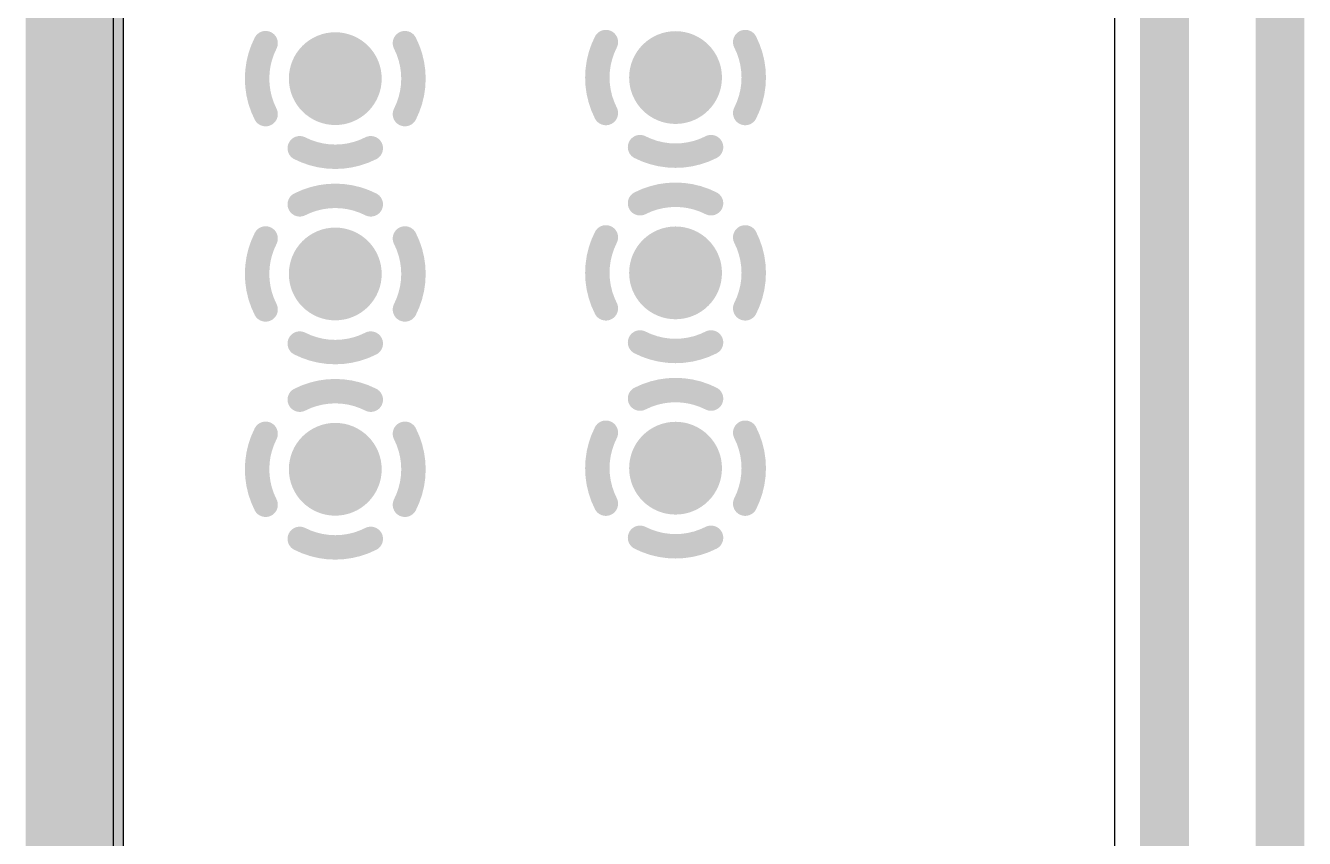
# Model space of a CAD drawing. Header units: millimetres. Extents: x 6.83 to 16.18, y 4.59 to 12.3.
# Drawn here: x 7.089 to 7.612, y 7.302 to 7.635 of the extents above; entities that cross this region are included whole.
import ezdxf

# ---------------------------------------------------------------- set-up
doc = ezdxf.new("R2010")
doc.units = ezdxf.units.MM
doc.header["$MEASUREMENT"] = 0
for name, color, linetype in [('BottomLayer', 5, 'Continuous'), ('BottomSolder', 6, 'Continuous'), ('InternalPlane1', 76, 'Continuous'), ('InternalPlane2', 16, 'Continuous'), ('KeepOutLayer', 6, 'Continuous'), ('Mechanical1', 6, 'Continuous'), ('MultiLayer', 9, 'Continuous'), ('TopLayer', 1, 'Continuous'), ('TopSolder', 216, 'Continuous'), ('ViaHoleLayer', 16, 'Continuous')]:
    doc.layers.add(name, color=color, linetype=linetype)

msp = doc.modelspace()

# ---------------------------------------------------------------- linework, layer by layer
at = {"layer": 'BottomLayer'}
for p, q in [((7.53436, 8.87418), (7.53436, 6.40373)), ((7.12465, 4.85627), (7.12465, 7.99131))]:
    msp.add_line(p, q, dxfattribs=at)
at = {"layer": 'BottomLayer', "const_width": 0.02}
for points in [[(7.60202, 6.28046), (7.60202, 8.93332)], [(7.55475, 6.38981), (7.55475, 8.88866)]]:
    msp.add_lwpolyline(points, dxfattribs=at)
at = {"layer": 'BottomLayer', "const_width": 0.015}
for points in [[(7.20789, 7.61344, 1), (7.22289, 7.61344, 1)], [(7.34715, 7.61389, 1), (7.36215, 7.61389, 1)], [(7.20789, 7.53344, 1), (7.22289, 7.53344, 1)], [(7.34715, 7.53389, 1), (7.36215, 7.53389, 1)], [(7.34715, 7.45389, 1), (7.36215, 7.45389, 1)], [(7.20789, 7.45344, 1), (7.22289, 7.45344, 1)]]:
    msp.add_lwpolyline(points, format="xyb", close=True, dxfattribs=at)
at = {"layer": 'BottomSolder', "const_width": 0.019}
for points in [[(7.20589, 7.61344, 1), (7.22489, 7.61344, 1)], [(7.34515, 7.61389, 1), (7.36415, 7.61389, 1)], [(7.20589, 7.53344, 1), (7.22489, 7.53344, 1)], [(7.34515, 7.53389, 1), (7.36415, 7.53389, 1)], [(7.20589, 7.45344, 1), (7.22489, 7.45344, 1)], [(7.34515, 7.45389, 1), (7.36415, 7.45389, 1)]]:
    msp.add_lwpolyline(points, format="xyb", close=True, dxfattribs=at)
at = {"layer": 'InternalPlane1'}
msp.add_line((7.12874, 4.86108), (7.12874, 12.25789), dxfattribs=at)
at = {"layer": 'InternalPlane1', "const_width": 0.04}
msp.add_lwpolyline([(7.10864, 4.84098), (7.10864, 12.27799)], dxfattribs=at)
at = {"layer": 'InternalPlane1', "const_width": 0.01}
for points in [[(7.18688, 7.59891, -0.240079), (7.18688, 7.62797)], [(7.2439, 7.62797, -0.240079), (7.2439, 7.59891)], [(7.32613, 7.59936, -0.240079), (7.32613, 7.62842)], [(7.38316, 7.62842, -0.240079), (7.38316, 7.59936)], [(7.22992, 7.58493, -0.240079), (7.20086, 7.58493)], [(7.36917, 7.58538, -0.240079), (7.34012, 7.58538)], [(7.20086, 7.56195, -0.240079), (7.22992, 7.56195)], [(7.34012, 7.5624, -0.240079), (7.36917, 7.5624)], [(7.18688, 7.51891, -0.240079), (7.18688, 7.54797)], [(7.2439, 7.54797, -0.240079), (7.2439, 7.51891)], [(7.32613, 7.51936, -0.240079), (7.32613, 7.54842)], [(7.38316, 7.54842, -0.240079), (7.38316, 7.51936)], [(7.22992, 7.50493, -0.240079), (7.20086, 7.50493)], [(7.36917, 7.50538, -0.240079), (7.34012, 7.50538)], [(7.20086, 7.48195, -0.240079), (7.22992, 7.48195)], [(7.34012, 7.4824, -0.240079), (7.36917, 7.4824)], [(7.18688, 7.43891, -0.240079), (7.18688, 7.46797)], [(7.2439, 7.46797, -0.240079), (7.2439, 7.43891)], [(7.32613, 7.43936, -0.240079), (7.32613, 7.46842)], [(7.38316, 7.46842, -0.240079), (7.38316, 7.43936)], [(7.22992, 7.42493, -0.240079), (7.20086, 7.42493)], [(7.36917, 7.42538, -0.240079), (7.34012, 7.42538)]]:
    msp.add_lwpolyline(points, format="xyb", dxfattribs=at)
at = {"layer": 'InternalPlane1', "const_width": 0.005}
for points in [[(7.18438, 7.62797, 1), (7.18938, 7.62797, 1)], [(7.2414, 7.62797, 1), (7.2464, 7.62797, 1)], [(7.32363, 7.62842, 1), (7.32863, 7.62842, 1)], [(7.38066, 7.62842, 1), (7.38566, 7.62842, 1)], [(7.18438, 7.59891, 1), (7.18938, 7.59891, 1)], [(7.2414, 7.59891, 1), (7.2464, 7.59891, 1)], [(7.32363, 7.59936, 1), (7.32863, 7.59936, 1)], [(7.38066, 7.59936, 1), (7.38566, 7.59936, 1)], [(7.19836, 7.58493, 1), (7.20336, 7.58493, 1)], [(7.22742, 7.58493, 1), (7.23242, 7.58493, 1)], [(7.33762, 7.58538, 1), (7.34262, 7.58538, 1)], [(7.36667, 7.58538, 1), (7.37167, 7.58538, 1)], [(7.19836, 7.56195, 1), (7.20336, 7.56195, 1)], [(7.22742, 7.56195, 1), (7.23242, 7.56195, 1)], [(7.33762, 7.5624, 1), (7.34262, 7.5624, 1)], [(7.36667, 7.5624, 1), (7.37167, 7.5624, 1)], [(7.18438, 7.54797, 1), (7.18938, 7.54797, 1)], [(7.2414, 7.54797, 1), (7.2464, 7.54797, 1)], [(7.32363, 7.54842, 1), (7.32863, 7.54842, 1)], [(7.38066, 7.54842, 1), (7.38566, 7.54842, 1)], [(7.18438, 7.51891, 1), (7.18938, 7.51891, 1)], [(7.2414, 7.51891, 1), (7.2464, 7.51891, 1)], [(7.32363, 7.51936, 1), (7.32863, 7.51936, 1)], [(7.38066, 7.51936, 1), (7.38566, 7.51936, 1)], [(7.19836, 7.50493, 1), (7.20336, 7.50493, 1)], [(7.22742, 7.50493, 1), (7.23242, 7.50493, 1)], [(7.33762, 7.50538, 1), (7.34262, 7.50538, 1)], [(7.36667, 7.50538, 1), (7.37167, 7.50538, 1)], [(7.19836, 7.48195, 1), (7.20336, 7.48195, 1)], [(7.22742, 7.48195, 1), (7.23242, 7.48195, 1)], [(7.33762, 7.4824, 1), (7.34262, 7.4824, 1)], [(7.36667, 7.4824, 1), (7.37167, 7.4824, 1)], [(7.18438, 7.46797, 1), (7.18938, 7.46797, 1)], [(7.2414, 7.46797, 1), (7.2464, 7.46797, 1)], [(7.32363, 7.46842, 1), (7.32863, 7.46842, 1)], [(7.38066, 7.46842, 1), (7.38566, 7.46842, 1)], [(7.18438, 7.43891, 1), (7.18938, 7.43891, 1)], [(7.2414, 7.43891, 1), (7.2464, 7.43891, 1)], [(7.32363, 7.43936, 1), (7.32863, 7.43936, 1)], [(7.38066, 7.43936, 1), (7.38566, 7.43936, 1)], [(7.19836, 7.42493, 1), (7.20336, 7.42493, 1)], [(7.22742, 7.42493, 1), (7.23242, 7.42493, 1)], [(7.33762, 7.42538, 1), (7.34262, 7.42538, 1)], [(7.36667, 7.42538, 1), (7.37167, 7.42538, 1)]]:
    msp.add_lwpolyline(points, format="xyb", close=True, dxfattribs=at)
at = {"layer": 'InternalPlane2'}
msp.add_line((7.12874, 4.86108), (7.12874, 12.25789), dxfattribs=at)
at = {"layer": 'InternalPlane2', "const_width": 0.04}
msp.add_lwpolyline([(7.10864, 4.84098), (7.10864, 12.27799)], dxfattribs=at)
at = {"layer": 'InternalPlane2', "const_width": 0.01}
for points in [[(7.18688, 7.59891, -0.240079), (7.18688, 7.62797)], [(7.2439, 7.62797, -0.240079), (7.2439, 7.59891)], [(7.32613, 7.59936, -0.240079), (7.32613, 7.62842)], [(7.38316, 7.62842, -0.240079), (7.38316, 7.59936)], [(7.22992, 7.58493, -0.240079), (7.20086, 7.58493)], [(7.36917, 7.58538, -0.240079), (7.34012, 7.58538)], [(7.20086, 7.56195, -0.240079), (7.22992, 7.56195)], [(7.34012, 7.5624, -0.240079), (7.36917, 7.5624)], [(7.18688, 7.51891, -0.240079), (7.18688, 7.54797)], [(7.2439, 7.54797, -0.240079), (7.2439, 7.51891)], [(7.32613, 7.51936, -0.240079), (7.32613, 7.54842)], [(7.38316, 7.54842, -0.240079), (7.38316, 7.51936)], [(7.22992, 7.50493, -0.240079), (7.20086, 7.50493)], [(7.36917, 7.50538, -0.240079), (7.34012, 7.50538)], [(7.20086, 7.48195, -0.240079), (7.22992, 7.48195)], [(7.34012, 7.4824, -0.240079), (7.36917, 7.4824)], [(7.18688, 7.43891, -0.240079), (7.18688, 7.46797)], [(7.2439, 7.46797, -0.240079), (7.2439, 7.43891)], [(7.32613, 7.43936, -0.240079), (7.32613, 7.46842)], [(7.38316, 7.46842, -0.240079), (7.38316, 7.43936)], [(7.22992, 7.42493, -0.240079), (7.20086, 7.42493)], [(7.36917, 7.42538, -0.240079), (7.34012, 7.42538)]]:
    msp.add_lwpolyline(points, format="xyb", dxfattribs=at)
at = {"layer": 'InternalPlane2', "const_width": 0.005}
for points in [[(7.18438, 7.62797, 1), (7.18938, 7.62797, 1)], [(7.2414, 7.62797, 1), (7.2464, 7.62797, 1)], [(7.32363, 7.62842, 1), (7.32863, 7.62842, 1)], [(7.38066, 7.62842, 1), (7.38566, 7.62842, 1)], [(7.18438, 7.59891, 1), (7.18938, 7.59891, 1)], [(7.2414, 7.59891, 1), (7.2464, 7.59891, 1)], [(7.32363, 7.59936, 1), (7.32863, 7.59936, 1)], [(7.38066, 7.59936, 1), (7.38566, 7.59936, 1)], [(7.19836, 7.58493, 1), (7.20336, 7.58493, 1)], [(7.22742, 7.58493, 1), (7.23242, 7.58493, 1)], [(7.33762, 7.58538, 1), (7.34262, 7.58538, 1)], [(7.36667, 7.58538, 1), (7.37167, 7.58538, 1)], [(7.19836, 7.56195, 1), (7.20336, 7.56195, 1)], [(7.22742, 7.56195, 1), (7.23242, 7.56195, 1)], [(7.33762, 7.5624, 1), (7.34262, 7.5624, 1)], [(7.36667, 7.5624, 1), (7.37167, 7.5624, 1)], [(7.18438, 7.54797, 1), (7.18938, 7.54797, 1)], [(7.2414, 7.54797, 1), (7.2464, 7.54797, 1)], [(7.32363, 7.54842, 1), (7.32863, 7.54842, 1)], [(7.38066, 7.54842, 1), (7.38566, 7.54842, 1)], [(7.18438, 7.51891, 1), (7.18938, 7.51891, 1)], [(7.2414, 7.51891, 1), (7.2464, 7.51891, 1)], [(7.32363, 7.51936, 1), (7.32863, 7.51936, 1)], [(7.38066, 7.51936, 1), (7.38566, 7.51936, 1)], [(7.19836, 7.50493, 1), (7.20336, 7.50493, 1)], [(7.22742, 7.50493, 1), (7.23242, 7.50493, 1)], [(7.33762, 7.50538, 1), (7.34262, 7.50538, 1)], [(7.36667, 7.50538, 1), (7.37167, 7.50538, 1)], [(7.19836, 7.48195, 1), (7.20336, 7.48195, 1)], [(7.22742, 7.48195, 1), (7.23242, 7.48195, 1)], [(7.33762, 7.4824, 1), (7.34262, 7.4824, 1)], [(7.36667, 7.4824, 1), (7.37167, 7.4824, 1)], [(7.18438, 7.46797, 1), (7.18938, 7.46797, 1)], [(7.2414, 7.46797, 1), (7.2464, 7.46797, 1)], [(7.32363, 7.46842, 1), (7.32863, 7.46842, 1)], [(7.38066, 7.46842, 1), (7.38566, 7.46842, 1)], [(7.18438, 7.43891, 1), (7.18938, 7.43891, 1)], [(7.2414, 7.43891, 1), (7.2464, 7.43891, 1)], [(7.32363, 7.43936, 1), (7.32863, 7.43936, 1)], [(7.38066, 7.43936, 1), (7.38566, 7.43936, 1)], [(7.19836, 7.42493, 1), (7.20336, 7.42493, 1)], [(7.22742, 7.42493, 1), (7.23242, 7.42493, 1)], [(7.33762, 7.42538, 1), (7.34262, 7.42538, 1)], [(7.36667, 7.42538, 1), (7.37167, 7.42538, 1)]]:
    msp.add_lwpolyline(points, format="xyb", close=True, dxfattribs=at)
at = {"layer": 'KeepOutLayer', "const_width": 0.01}
msp.add_lwpolyline([(7.10936, 4.84067), (7.10936, 12.27767)], dxfattribs=at)
at = {"layer": 'Mechanical1', "const_width": 0.01}
msp.add_lwpolyline([(7.10936, 4.84067), (7.10936, 12.27767)], dxfattribs=at)
at = {"layer": 'MultiLayer', "const_width": 0.015}
for points in [[(7.20789, 7.61344, 1), (7.22289, 7.61344, 1)], [(7.34715, 7.61389, 1), (7.36215, 7.61389, 1)], [(7.20789, 7.53344, 1), (7.22289, 7.53344, 1)], [(7.34715, 7.53389, 1), (7.36215, 7.53389, 1)], [(7.34715, 7.45389, 1), (7.36215, 7.45389, 1)], [(7.20789, 7.45344, 1), (7.22289, 7.45344, 1)]]:
    msp.add_lwpolyline(points, format="xyb", close=True, dxfattribs=at)
at = {"layer": 'TopLayer'}
msp.add_line((7.12465, 5.21029), (7.12465, 7.99131), dxfattribs=at)
at = {"layer": 'TopLayer', "const_width": 0.015}
for points in [[(7.20789, 7.61344, 1), (7.22289, 7.61344, 1)], [(7.34715, 7.61389, 1), (7.36215, 7.61389, 1)], [(7.20789, 7.53344, 1), (7.22289, 7.53344, 1)], [(7.34715, 7.53389, 1), (7.36215, 7.53389, 1)], [(7.34715, 7.45389, 1), (7.36215, 7.45389, 1)], [(7.20789, 7.45344, 1), (7.22289, 7.45344, 1)]]:
    msp.add_lwpolyline(points, format="xyb", close=True, dxfattribs=at)
at = {"layer": 'TopSolder', "const_width": 0.019}
for points in [[(7.20589, 7.61344, 1), (7.22489, 7.61344, 1)], [(7.34515, 7.61389, 1), (7.36415, 7.61389, 1)], [(7.20589, 7.53344, 1), (7.22489, 7.53344, 1)], [(7.34515, 7.53389, 1), (7.36415, 7.53389, 1)], [(7.20589, 7.45344, 1), (7.22489, 7.45344, 1)], [(7.34515, 7.45389, 1), (7.36415, 7.45389, 1)]]:
    msp.add_lwpolyline(points, format="xyb", close=True, dxfattribs=at)
at = {"layer": 'ViaHoleLayer', "const_width": 0.007}
for points in [[(7.21189, 7.61344, 1), (7.21889, 7.61344, 1)], [(7.35115, 7.61389, 1), (7.35815, 7.61389, 1)], [(7.21189, 7.53344, 1), (7.21889, 7.53344, 1)], [(7.35115, 7.53389, 1), (7.35815, 7.53389, 1)], [(7.21189, 7.45344, 1), (7.21889, 7.45344, 1)], [(7.35115, 7.45389, 1), (7.35815, 7.45389, 1)]]:
    msp.add_lwpolyline(points, format="xyb", close=True, dxfattribs=at)

doc.saveas('drawing.dxf')
